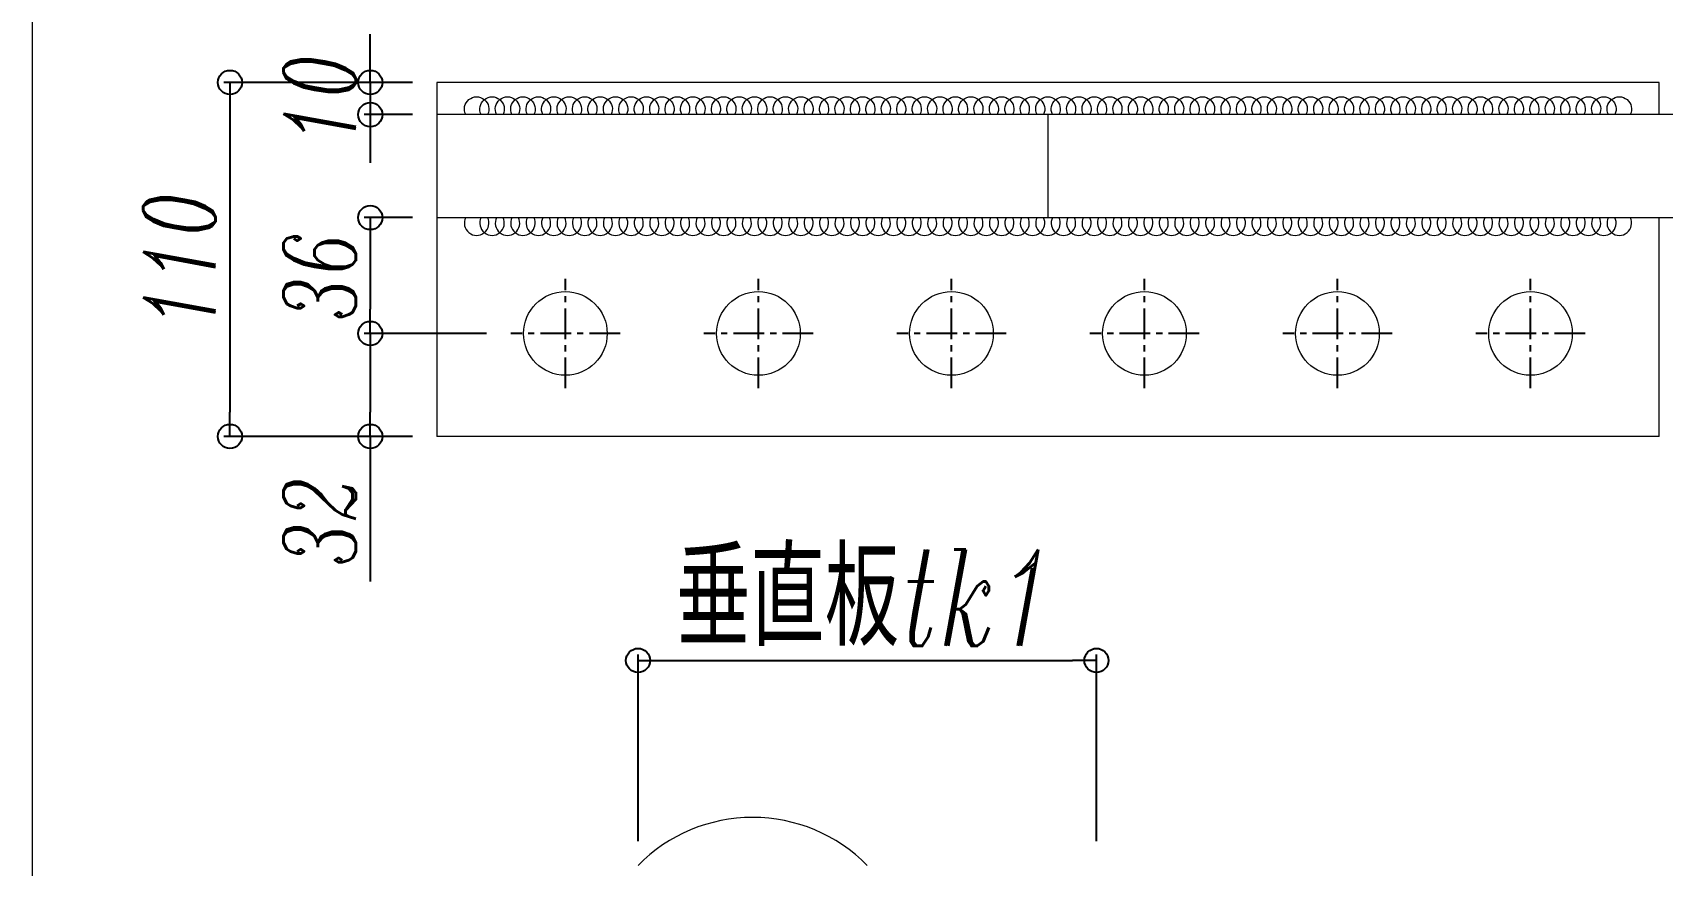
# Model space of a CAD drawing. Header units: millimetres. Extents: x -2880 to 3894, y -2977 to 4857.
# Drawn here: x -1630 to -1123, y 3348 to 3607 of the extents above; entities that cross this region are included whole.
import ezdxf

# ---------------------------------------------------------------- set-up
doc = ezdxf.new("R2010")
doc.units = ezdxf.units.MM
doc.header["$MEASUREMENT"] = 0
doc.linetypes.add('CENTER', pattern=[50.8, 31.75, -6.35, 6.35, -6.35])
doc.linetypes.add('HIDDEN2', pattern=[4.7625, 3.175, -1.5875])
doc.layers.add('ADSK_ASSOC_ENTITY_BACKUPS', color=7, linetype='Continuous')
for name, color, linetype, lineweight in [('hadan', 1, 'HIDDEN2', 15), ('寸法', 7, 'Continuous', 15), ('金物', 5, 'Continuous', 18)]:
    doc.layers.add(name, color=color, linetype=linetype, lineweight=lineweight)
doc.styles.add('DLSTANDARD1', font='italic.shx', dxfattribs={"width": 0.7, "bigfont": 'extfont.shx'})
doc.dimstyles.new('一般寸法', dxfattribs={"dimscale": 1.5, "dimtxt": 15, "dimasz": 5, "dimexe": 1.25, "dimexo": 5, "dimgap": 3, "dimtad": 1, "dimtxsty": 'DLSTANDARD1', "dimblk": 'ORIGIN', "dimcen": 0, "dimclrd": 256, "dimclre": 256, "dimclrt": 256, "dimadec": 0, "dimazin": 0, "dimtfac": 1, "dimtmove": 0, "dimatfit": 3, "dimfxl": 0, "dimarcsym": 0})

# ---------------------------------------------------------------- blocks, each defined once
blk = doc.blocks.new('_Origin')
at = {"color": 0, "linetype": 'ByBlock', "lineweight": -2}
blk.add_line((0, 0), (-1, 0), dxfattribs=at)
blk.add_circle((0, 0), 0.5, dxfattribs=at)
blk = doc.blocks.new('*D271')
at = {"layer": 'Defpoints', "color": 0}
for p in [(-1504.43, 3549.7), (-1525.07, 3513.7), (-1481.43, 3513.7)]:
    blk.add_point(p, dxfattribs=at)
at = {"layer": '寸法', "lineweight": -2}
for p, q in [((-1511.93, 3549.7), (-1526.95, 3549.7)), ((-1525.07, 3542.2), (-1525.07, 3521.2)), ((-1488.93, 3513.7), (-1526.95, 3513.7))]:
    blk.add_line(p, q, dxfattribs=at)
at = {"layer": '寸法', "lineweight": -2, "xscale": 7.5, "yscale": 7.5, "zscale": 7.5}
for p, rotation in [((-1525.07, 3549.7), 90), ((-1525.07, 3513.7), 270)]:
    blk.add_blockref('_Origin', p, dxfattribs=dict(at, rotation=rotation))
at = {"layer": '寸法', "insert": (-1540.82, 3531.7), "char_height": 22.5, "attachment_point": 5, "rotation": 90, "style": 'DLSTANDARD1'}
blk.add_mtext('36', dxfattribs=at)
blk = doc.blocks.new('*D272')
at = {"layer": 'Defpoints', "color": 0}
for p in [(-1481.43, 3513.7), (-1525.07, 3481.7), (-1504.43, 3481.7)]:
    blk.add_point(p, dxfattribs=at)
at = {"layer": '寸法', "lineweight": -2}
for p, q in [((-1488.93, 3513.7), (-1526.95, 3513.7)), ((-1525.07, 3506.2), (-1525.07, 3489.2)), ((-1511.93, 3481.7), (-1526.95, 3481.7)), ((-1525.07, 3481.7), (-1525.07, 3436.65))]:
    blk.add_line(p, q, dxfattribs=at)
at = {"layer": '寸法', "lineweight": -2, "xscale": 7.5, "yscale": 7.5, "zscale": 7.5}
for p, rotation in [((-1525.07, 3513.7), 90), ((-1525.07, 3481.7), 270)]:
    blk.add_blockref('_Origin', p, dxfattribs=dict(at, rotation=rotation))
at = {"layer": '寸法', "insert": (-1540.82, 3455.43), "char_height": 22.5, "attachment_point": 5, "rotation": 90, "style": 'DLSTANDARD1'}
blk.add_mtext('32', dxfattribs=at)
blk = doc.blocks.new('*D568')
at = {"layer": 'Defpoints', "color": 0}
for p in [(-1504.43, 3591.7), (-1525.07, 3581.7), (-1504.43, 3581.7)]:
    blk.add_point(p, dxfattribs=at)
at = {"layer": '寸法', "lineweight": -2}
for p, q in [((-1525.07, 3599.2), (-1525.07, 3606.7)), ((-1511.93, 3591.7), (-1526.95, 3591.7)), ((-1525.07, 3591.7), (-1525.07, 3581.7)), ((-1511.93, 3581.7), (-1526.95, 3581.7)), ((-1525.07, 3574.2), (-1525.07, 3566.7))]:
    blk.add_line(p, q, dxfattribs=at)
at = {"layer": '寸法', "lineweight": -2, "xscale": 7.5, "yscale": 7.5, "zscale": 7.5}
for p, rotation in [((-1525.07, 3591.7), 270), ((-1525.07, 3581.7), 90)]:
    blk.add_blockref('_Origin', p, dxfattribs=dict(at, rotation=rotation))
at = {"layer": '寸法', "insert": (-1540.82, 3586.7), "char_height": 22.5, "attachment_point": 5, "rotation": 90, "style": 'DLSTANDARD1'}
blk.add_mtext('10', dxfattribs=at)
blk = doc.blocks.new('*D569')
at = {"layer": 'Defpoints', "color": 0}
for p in [(-1504.43, 3591.7), (-1568.69, 3481.7), (-1504.43, 3481.7)]:
    blk.add_point(p, dxfattribs=at)
at = {"layer": '寸法', "lineweight": -2}
for p, q in [((-1511.93, 3591.7), (-1570.56, 3591.7)), ((-1568.69, 3584.2), (-1568.69, 3489.2)), ((-1511.93, 3481.7), (-1570.56, 3481.7))]:
    blk.add_line(p, q, dxfattribs=at)
at = {"layer": '寸法', "lineweight": -2, "xscale": 7.5, "yscale": 7.5, "zscale": 7.5}
for p, rotation in [((-1568.69, 3591.7), 90), ((-1568.69, 3481.7), 270)]:
    blk.add_blockref('_Origin', p, dxfattribs=dict(at, rotation=rotation))
at = {"layer": '寸法', "insert": (-1584.44, 3536.7), "char_height": 22.5, "attachment_point": 5, "rotation": 90, "style": 'DLSTANDARD1'}
blk.add_mtext('110', dxfattribs=at)
blk = doc.blocks.new('*U52')
at = {"layer": 'hadan', "linetype": 'ByBlock'}
blk.add_arc((0, 1.93), 3.81, 153.2218, 26.7782, dxfattribs=at)
blk = doc.blocks.new('*U53')
at = {"layer": 'ADSK_ASSOC_ENTITY_BACKUPS', "linetype": 'ByBlock'}
blk.add_blockref('*U52', (0, 0), dxfattribs=at)
at = {"layer": 'hadan', "color": 0, "linetype": 'ByBlock', "lineweight": -2}
for p in [(0, 0), (4.8, 0), (9.6, 0), (14.4, 0), (19.2, 0), (24, 0), (28.8, 0), (33.6, 0), (38.4, 0), (43.2, 0), (48, 0), (52.8, 0), (57.6, 0), (62.4, 0), (67.2, 0), (72, 0), (76.8, 0), (81.6, 0), (86.4, 0), (91.2, 0), (96, 0), (100.8, 0), (105.6, 0), (110.4, 0), (115.2, 0), (120, 0), (124.8, 0), (129.6, 0), (134.4, 0), (139.2, 0), (144, 0), (148.8, 0), (153.6, 0), (158.4, 0), (163.2, 0), (168, 0), (172.8, 0), (177.6, 0), (182.4, 0), (187.2, 0), (192, 0), (196.8, 0), (201.6, 0), (206.4, 0), (211.2, 0), (216, 0), (220.8, 0), (225.6, 0), (230.4, 0), (235.2, 0), (240, 0), (244.8, 0), (249.6, 0), (254.4, 0), (259.2, 0), (264, 0), (268.8, 0), (273.6, 0), (278.4, 0), (283.2, 0), (288, 0), (292.8, 0), (297.6, 0), (302.4, 0), (307.2, 0), (312, 0), (316.8, 0), (321.6, 0), (326.4, 0), (331.2, 0), (336, 0), (340.8, 0), (345.6, 0), (350.4, 0), (355.2, 0)]:
    blk.add_blockref('*U52', p, dxfattribs=at)
blk = doc.blocks.new('*U50')
at = {"layer": 'hadan', "linetype": 'ByBlock'}
blk.add_arc((0, 1.93), 3.81, 153.2218, 26.7782, dxfattribs=at)
blk = doc.blocks.new('*U51')
at = {"layer": 'ADSK_ASSOC_ENTITY_BACKUPS', "linetype": 'ByBlock'}
blk.add_blockref('*U50', (0, 0), dxfattribs=at)
at = {"layer": 'hadan', "color": 0, "linetype": 'ByBlock', "lineweight": -2}
for p in [(0, 0), (4.8, 0), (9.6, 0), (14.4, 0), (19.2, 0), (24, 0), (28.8, 0), (33.6, 0), (38.4, 0), (43.2, 0), (48, 0), (52.8, 0), (57.6, 0), (62.4, 0), (67.2, 0), (72, 0), (76.8, 0), (81.6, 0), (86.4, 0), (91.2, 0), (96, 0), (100.8, 0), (105.6, 0), (110.4, 0), (115.2, 0), (120, 0), (124.8, 0), (129.6, 0), (134.4, 0), (139.2, 0), (144, 0), (148.8, 0), (153.6, 0), (158.4, 0), (163.2, 0), (168, 0), (172.8, 0), (177.6, 0), (182.4, 0), (187.2, 0), (192, 0), (196.8, 0), (201.6, 0), (206.4, 0), (211.2, 0), (216, 0), (220.8, 0), (225.6, 0), (230.4, 0), (235.2, 0), (240, 0), (244.8, 0), (249.6, 0), (254.4, 0), (259.2, 0), (264, 0), (268.8, 0), (273.6, 0), (278.4, 0), (283.2, 0), (288, 0), (292.8, 0), (297.6, 0), (302.4, 0), (307.2, 0), (312, 0), (316.8, 0), (321.6, 0), (326.4, 0), (331.2, 0), (336, 0), (340.8, 0), (345.6, 0), (350.4, 0), (355.2, 0)]:
    blk.add_blockref('*U50', p, dxfattribs=at)
blk = doc.blocks.new('*D298')
at = {"layer": 'Defpoints', "color": 0}
for p in [(-1299.35, 3412.09), (-1441.85, 3348.41), (-1299.35, 3348.41)]:
    blk.add_point(p, dxfattribs=at)
at = {"layer": '寸法', "linetype": 'ByBlock', "lineweight": -2}
for p, q in [((-1441.85, 3355.91), (-1441.85, 3413.96)), ((-1434.35, 3412.09), (-1306.85, 3412.09)), ((-1299.35, 3355.91), (-1299.35, 3413.96))]:
    blk.add_line(p, q, dxfattribs=at)
at = {"layer": '寸法', "lineweight": -2, "xscale": 7.5, "yscale": 7.5, "zscale": 7.5, "rotation": 180}
blk.add_blockref('_Origin', (-1441.85, 3412.09), dxfattribs=at)
at = {"layer": '寸法', "lineweight": -2, "xscale": 7.5, "yscale": 7.5, "zscale": 7.5}
blk.add_blockref('_Origin', (-1299.35, 3412.09), dxfattribs=at)
at = {"layer": '寸法', "insert": (-1370.6, 3431.58), "char_height": 22.5, "attachment_point": 5, "style": 'DLSTANDARD1'}
blk.add_mtext('{\\H1.3333x;垂直板tk1}', dxfattribs=at)
blk = doc.blocks.new('*D302')
at = {"layer": 'Defpoints', "color": 0}
for p in [(-1504.43, 3549.7), (-1525.07, 3513.7), (-1481.43, 3513.7)]:
    blk.add_point(p, dxfattribs=at)
at = {"layer": '寸法', "lineweight": -2}
for p, q in [((-1511.93, 3549.7), (-1526.95, 3549.7)), ((-1525.07, 3542.2), (-1525.07, 3521.2)), ((-1488.93, 3513.7), (-1526.95, 3513.7))]:
    blk.add_line(p, q, dxfattribs=at)
at = {"layer": '寸法', "lineweight": -2, "xscale": 7.5, "yscale": 7.5, "zscale": 7.5}
for p, rotation in [((-1525.07, 3549.7), 90), ((-1525.07, 3513.7), 270)]:
    blk.add_blockref('_Origin', p, dxfattribs=dict(at, rotation=rotation))
at = {"layer": '寸法', "insert": (-1540.82, 3531.7), "char_height": 22.5, "attachment_point": 5, "rotation": 90, "style": 'DLSTANDARD1'}
blk.add_mtext('36', dxfattribs=at)
blk = doc.blocks.new('*D303')
at = {"layer": 'Defpoints', "color": 0}
for p in [(-1481.43, 3513.7), (-1525.07, 3481.7), (-1504.43, 3481.7)]:
    blk.add_point(p, dxfattribs=at)
at = {"layer": '寸法', "lineweight": -2}
for p, q in [((-1488.93, 3513.7), (-1526.95, 3513.7)), ((-1525.07, 3506.2), (-1525.07, 3489.2)), ((-1511.93, 3481.7), (-1526.95, 3481.7)), ((-1525.07, 3481.7), (-1525.07, 3436.65))]:
    blk.add_line(p, q, dxfattribs=at)
at = {"layer": '寸法', "lineweight": -2, "xscale": 7.5, "yscale": 7.5, "zscale": 7.5}
for p, rotation in [((-1525.07, 3513.7), 90), ((-1525.07, 3481.7), 270)]:
    blk.add_blockref('_Origin', p, dxfattribs=dict(at, rotation=rotation))
at = {"layer": '寸法', "insert": (-1540.82, 3455.43), "char_height": 22.5, "attachment_point": 5, "rotation": 90, "style": 'DLSTANDARD1'}
blk.add_mtext('32', dxfattribs=at)
blk = doc.blocks.new('*D591')
at = {"layer": 'Defpoints', "color": 0}
for p in [(-1504.43, 3591.7), (-1525.07, 3581.7), (-1504.43, 3581.7)]:
    blk.add_point(p, dxfattribs=at)
at = {"layer": '寸法', "lineweight": -2}
for p, q in [((-1525.07, 3599.2), (-1525.07, 3606.7)), ((-1511.93, 3591.7), (-1526.95, 3591.7)), ((-1525.07, 3591.7), (-1525.07, 3581.7)), ((-1511.93, 3581.7), (-1526.95, 3581.7)), ((-1525.07, 3574.2), (-1525.07, 3566.7))]:
    blk.add_line(p, q, dxfattribs=at)
at = {"layer": '寸法', "lineweight": -2, "xscale": 7.5, "yscale": 7.5, "zscale": 7.5}
for p, rotation in [((-1525.07, 3591.7), 270), ((-1525.07, 3581.7), 90)]:
    blk.add_blockref('_Origin', p, dxfattribs=dict(at, rotation=rotation))
at = {"layer": '寸法', "insert": (-1540.82, 3586.7), "char_height": 22.5, "attachment_point": 5, "rotation": 90, "style": 'DLSTANDARD1'}
blk.add_mtext('10', dxfattribs=at)
blk = doc.blocks.new('*D592')
at = {"layer": 'Defpoints', "color": 0}
for p in [(-1504.43, 3591.7), (-1568.69, 3481.7), (-1504.43, 3481.7)]:
    blk.add_point(p, dxfattribs=at)
at = {"layer": '寸法', "lineweight": -2}
for p, q in [((-1511.93, 3591.7), (-1570.56, 3591.7)), ((-1568.69, 3584.2), (-1568.69, 3489.2)), ((-1511.93, 3481.7), (-1570.56, 3481.7))]:
    blk.add_line(p, q, dxfattribs=at)
at = {"layer": '寸法', "lineweight": -2, "xscale": 7.5, "yscale": 7.5, "zscale": 7.5}
for p, rotation in [((-1568.69, 3591.7), 90), ((-1568.69, 3481.7), 270)]:
    blk.add_blockref('_Origin', p, dxfattribs=dict(at, rotation=rotation))
at = {"layer": '寸法', "insert": (-1584.44, 3536.7), "char_height": 22.5, "attachment_point": 5, "rotation": 90, "style": 'DLSTANDARD1'}
blk.add_mtext('110', dxfattribs=at)
blk = doc.blocks.new('*U34')
at = {"layer": 'hadan', "linetype": 'ByBlock'}
blk.add_arc((0, 1.93), 3.81, 153.2218, 26.7782, dxfattribs=at)
blk = doc.blocks.new('*U35')
at = {"layer": 'ADSK_ASSOC_ENTITY_BACKUPS', "linetype": 'ByBlock'}
blk.add_blockref('*U34', (0, 0), dxfattribs=at)
at = {"layer": 'hadan', "color": 0, "linetype": 'ByBlock', "lineweight": -2}
for p in [(0, 0), (4.8, 0), (9.6, 0), (14.4, 0), (19.2, 0), (24, 0), (28.8, 0), (33.6, 0), (38.4, 0), (43.2, 0), (48, 0), (52.8, 0), (57.6, 0), (62.4, 0), (67.2, 0), (72, 0), (76.8, 0), (81.6, 0), (86.4, 0), (91.2, 0), (96, 0), (100.8, 0), (105.6, 0), (110.4, 0), (115.2, 0), (120, 0), (124.8, 0), (129.6, 0), (134.4, 0), (139.2, 0), (144, 0), (148.8, 0), (153.6, 0), (158.4, 0), (163.2, 0), (168, 0), (172.8, 0), (177.6, 0), (182.4, 0), (187.2, 0), (192, 0), (196.8, 0), (201.6, 0), (206.4, 0), (211.2, 0), (216, 0), (220.8, 0), (225.6, 0), (230.4, 0), (235.2, 0), (240, 0), (244.8, 0), (249.6, 0), (254.4, 0), (259.2, 0), (264, 0), (268.8, 0), (273.6, 0), (278.4, 0), (283.2, 0), (288, 0), (292.8, 0), (297.6, 0), (302.4, 0), (307.2, 0), (312, 0), (316.8, 0), (321.6, 0), (326.4, 0), (331.2, 0), (336, 0), (340.8, 0), (345.6, 0), (350.4, 0), (355.2, 0)]:
    blk.add_blockref('*U34', p, dxfattribs=at)
blk = doc.blocks.new('*U32')
at = {"layer": 'hadan', "linetype": 'ByBlock'}
blk.add_arc((0, 1.93), 3.81, 153.2218, 26.7782, dxfattribs=at)
blk = doc.blocks.new('*U33')
at = {"layer": 'ADSK_ASSOC_ENTITY_BACKUPS', "linetype": 'ByBlock'}
blk.add_blockref('*U32', (0, 0), dxfattribs=at)
at = {"layer": 'hadan', "color": 0, "linetype": 'ByBlock', "lineweight": -2}
for p in [(0, 0), (4.8, 0), (9.6, 0), (14.4, 0), (19.2, 0), (24, 0), (28.8, 0), (33.6, 0), (38.4, 0), (43.2, 0), (48, 0), (52.8, 0), (57.6, 0), (62.4, 0), (67.2, 0), (72, 0), (76.8, 0), (81.6, 0), (86.4, 0), (91.2, 0), (96, 0), (100.8, 0), (105.6, 0), (110.4, 0), (115.2, 0), (120, 0), (124.8, 0), (129.6, 0), (134.4, 0), (139.2, 0), (144, 0), (148.8, 0), (153.6, 0), (158.4, 0), (163.2, 0), (168, 0), (172.8, 0), (177.6, 0), (182.4, 0), (187.2, 0), (192, 0), (196.8, 0), (201.6, 0), (206.4, 0), (211.2, 0), (216, 0), (220.8, 0), (225.6, 0), (230.4, 0), (235.2, 0), (240, 0), (244.8, 0), (249.6, 0), (254.4, 0), (259.2, 0), (264, 0), (268.8, 0), (273.6, 0), (278.4, 0), (283.2, 0), (288, 0), (292.8, 0), (297.6, 0), (302.4, 0), (307.2, 0), (312, 0), (316.8, 0), (321.6, 0), (326.4, 0), (331.2, 0), (336, 0), (340.8, 0), (345.6, 0), (350.4, 0), (355.2, 0)]:
    blk.add_blockref('*U32', p, dxfattribs=at)

msp = doc.modelspace()

# ---------------------------------------------------------------- linework, layer by layer
at = {"color": 0, "linetype": 'CENTER', "ltscale": 0.3}
for p, q in [((-1464.43, 3496.7), (-1464.43, 3530.7)), ((-1464.43, 3496.7), (-1464.43, 3530.7)), ((-1404.43, 3496.7), (-1404.43, 3530.7)), ((-1404.43, 3496.7), (-1404.43, 3530.7)), ((-1344.43, 3496.7), (-1344.43, 3530.7)), ((-1344.43, 3496.7), (-1344.43, 3530.7)), ((-1284.43, 3496.7), (-1284.43, 3530.7)), ((-1284.43, 3496.7), (-1284.43, 3530.7)), ((-1224.43, 3496.7), (-1224.43, 3530.7)), ((-1224.43, 3496.7), (-1224.43, 3530.7)), ((-1164.43, 3496.7), (-1164.43, 3530.7)), ((-1164.43, 3496.7), (-1164.43, 3530.7)), ((-1447.43, 3513.7), (-1481.43, 3513.7)), ((-1447.43, 3513.7), (-1481.43, 3513.7)), ((-1387.43, 3513.7), (-1421.43, 3513.7)), ((-1387.43, 3513.7), (-1421.43, 3513.7)), ((-1327.43, 3513.7), (-1361.43, 3513.7)), ((-1327.43, 3513.7), (-1361.43, 3513.7)), ((-1267.43, 3513.7), (-1301.43, 3513.7)), ((-1267.43, 3513.7), (-1301.43, 3513.7)), ((-1207.43, 3513.7), (-1241.43, 3513.7)), ((-1207.43, 3513.7), (-1241.43, 3513.7)), ((-1147.43, 3513.7), (-1181.43, 3513.7)), ((-1147.43, 3513.7), (-1181.43, 3513.7))]:
    msp.add_line(p, q, dxfattribs=at)
at = {"layer": '寸法', "color": 0}
msp.add_line((-1630.047, 3007.359), (-1630.047, 4319.633), dxfattribs=at)
msp.add_line((-1630.047, 3007.359), (-1630.047, 4319.633), dxfattribs=at)
at = {"layer": '金物', "color": 0}
for p, q in [((-1504.43, 3591.7), (-1504.43, 3481.7)), ((-1124.43, 3591.7), (-1504.43, 3591.7)), ((-1504.43, 3591.7), (-1504.43, 3481.7)), ((-1124.43, 3591.7), (-1504.43, 3591.7)), ((-1124.43, 3581.7), (-1124.43, 3591.7)), ((-1124.43, 3581.7), (-1124.43, 3591.7)), ((-1504.43, 3581.7), (-1504.43, 3549.7)), ((-854.43, 3581.7), (-1504.43, 3581.7)), ((-1504.43, 3581.7), (-1504.43, 3549.7)), ((-854.43, 3581.7), (-1504.43, 3581.7)), ((-1314.43, 3581.7), (-1314.43, 3549.7)), ((-1314.43, 3581.7), (-1314.43, 3549.7)), ((-1504.43, 3549.7), (-854.43, 3549.7)), ((-1504.43, 3549.7), (-854.43, 3549.7)), ((-1124.43, 3481.7), (-1124.43, 3549.7)), ((-1124.43, 3481.7), (-1124.43, 3549.7)), ((-1124.43, 3481.7), (-1504.43, 3481.7)), ((-1124.43, 3481.7), (-1504.43, 3481.7))]:
    msp.add_line(p, q, dxfattribs=at)
for centre in [(-1464.43, 3513.7), (-1464.43, 3513.7), (-1404.43, 3513.7), (-1404.43, 3513.7), (-1344.43, 3513.7), (-1344.43, 3513.7), (-1284.43, 3513.7), (-1284.43, 3513.7), (-1224.43, 3513.7), (-1224.43, 3513.7), (-1164.43, 3513.7), (-1164.43, 3513.7)]:
    msp.add_circle(centre, 13, dxfattribs=at)
at = {"layer": '金物', "color": 0, "linetype": 'ByBlock'}
msp.add_arc((-1406.223, 3313.319), 50.006, 44.56873, 135.43127, dxfattribs=at)
msp.add_arc((-1406.223, 3313.319), 50.006, 44.56873, 135.43127, dxfattribs=at)

# ---------------------------------------------------------------- block references
at = {"layer": 'hadan', "color": 0, "linetype": 'ByBlock', "xscale": -1, "rotation": 180}
for name in ['*U53', '*U35']:
    msp.add_blockref(name, (-1492.026, 3585.343), dxfattribs=at)
at = {"layer": 'hadan', "color": 0, "linetype": 'ByBlock'}
for name in ['*U51', '*U33']:
    msp.add_blockref(name, (-1492.026, 3546.056), dxfattribs=at)

# ---------------------------------------------------------------- dimensions: what is measured, and where the dimension line sits
at = {"layer": '寸法', "color": 0}
for base, p1, p2, picture, middle in [((-1525.07, 3581.7), (-1504.43, 3591.7), (-1504.43, 3581.7), '*D568', (-1525.07, 3586.7)), ((-1525.07, 3581.7), (-1504.43, 3591.7), (-1504.43, 3581.7), '*D591', (-1525.07, 3586.7)), ((-1525.07, 3513.7), (-1504.43, 3549.7), (-1481.43, 3513.7), '*D271', (-1525.07, 3531.7)), ((-1525.07, 3513.7), (-1504.43, 3549.7), (-1481.43, 3513.7), '*D302', (-1525.07, 3531.7))]:
    dim = msp.add_linear_dim(base=base, p1=p1, p2=p2, angle=90, dimstyle='一般寸法', dxfattribs=at)
    dim.commit()
    dim.dimension.update_dxf_attribs({"geometry": picture, "text_midpoint": middle, "dimtype": 160})
for base, p1, picture, middle in [((-1568.688, 3481.7), (-1504.43, 3591.7), '*D569', (-1584.438, 3536.7)), ((-1568.688, 3481.7), (-1504.43, 3591.7), '*D592', (-1584.438, 3536.7)), ((-1525.07, 3481.7), (-1481.43, 3513.7), '*D272', (-1540.82, 3455.426)), ((-1525.07, 3481.7), (-1481.43, 3513.7), '*D303', (-1540.82, 3455.426))]:
    dim = msp.add_linear_dim(base=base, p1=p1, p2=(-1504.43, 3481.7), angle=90, dimstyle='一般寸法', dxfattribs=at)
    dim.commit()
    dim.dimension.update_dxf_attribs({"geometry": picture, "text_midpoint": middle})
at = {"layer": '寸法', "color": 0, "linetype": 'ByBlock'}
dim = msp.add_linear_dim(base=(-1299.348, 3412.085), p1=(-1441.848, 3348.411), p2=(-1299.348, 3348.411), text='{\\H1.3333x;垂直板tk1}', dimstyle='一般寸法', dxfattribs=at)
dim.commit()
dim.dimension.update_dxf_attribs({"geometry": '*D298', "text_midpoint": (-1370.598, 3412.085), "dimtype": 160})

doc.saveas('drawing.dxf')
